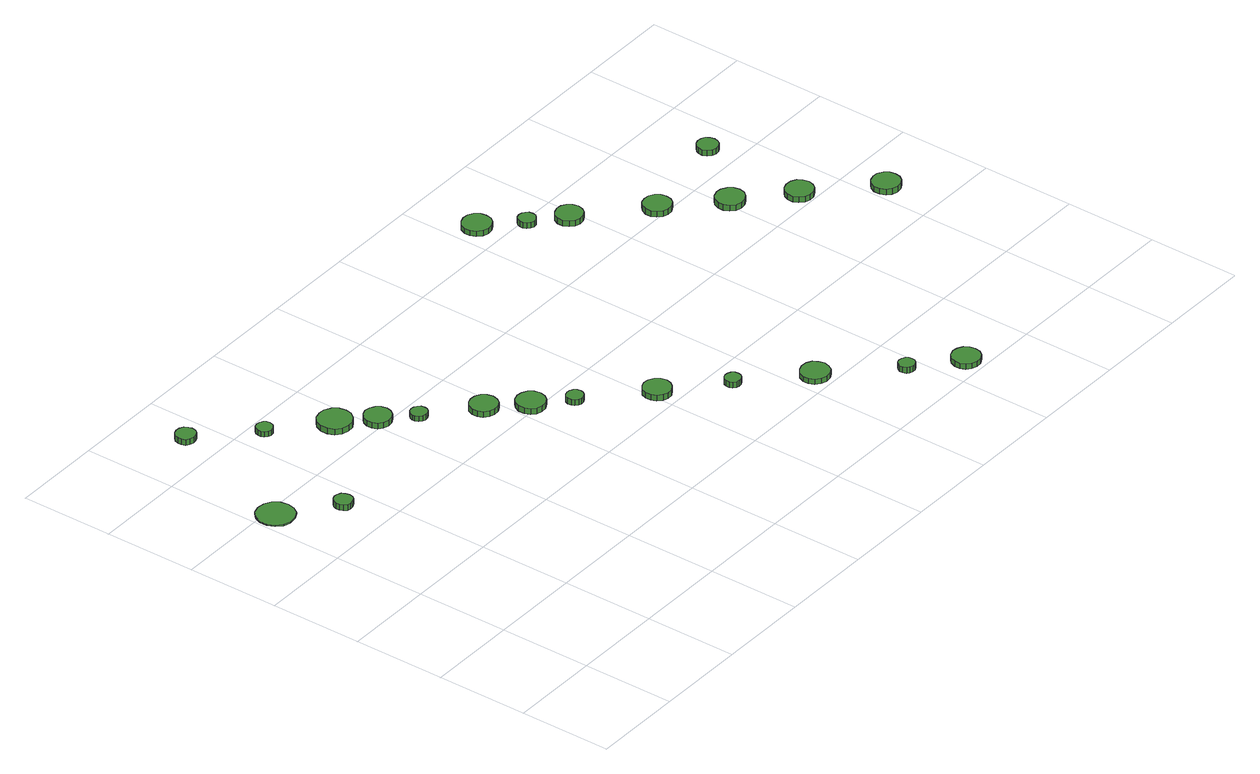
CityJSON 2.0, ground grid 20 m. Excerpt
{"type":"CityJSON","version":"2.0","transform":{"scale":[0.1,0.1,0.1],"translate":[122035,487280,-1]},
"CityObjects":{
"tree1":{"type":"SolitaryVegetationObject","attributes":{"function":"something"},"geometry":[{"type":"MultiSurface","lod":"1","boundaries":[[[0,1,2,3,4,5,6,7,8,9,10,11,12,13,14]],[[15,16,17,18,19,20,21,22,23,24,25,26,27,28,29]],[[0,29,28,1]],[[1,28,27,2]],[[2,27,26,3]],[[3,26,25,4]],[[4,25,24,5]],[[5,24,23,6]],[[6,23,22,7]],[[7,22,21,8]],[[8,21,20,9]],[[9,20,19,10]],[[10,19,18,11]],[[11,18,17,12]],[[12,17,16,13]],[[13,16,15,14]],[[14,15,29,0]]]}]},
"tree2":{"type":"SolitaryVegetationObject","attributes":{"function":"something"},"geometry":[{"type":"MultiSurface","lod":"1","boundaries":[[[30,31,32,33,34,35,36,37,38,39,40,41,42,43,44]],[[45,46,47,48,49,50,51,52,53,54,55,56,57,58,59]],[[30,59,58,31]],[[31,58,57,32]],[[32,57,56,33]],[[33,56,55,34]],[[34,55,54,35]],[[35,54,53,36]],[[36,53,52,37]],[[37,52,51,38]],[[38,51,50,39]],[[39,50,49,40]],[[40,49,48,41]],[[41,48,47,42]],[[42,47,46,43]],[[43,46,45,44]],[[44,45,59,30]]]}]},
"tree3":{"type":"SolitaryVegetationObject","attributes":{"function":"something"},"geometry":[{"type":"MultiSurface","lod":"1","boundaries":[[[60,61,62,63,64,65,66,67,68,69,70,71,72,73,74]],[[75,76,77,78,79,80,81,82,83,84,85,86,87,88,89]],[[60,89,88,61]],[[61,88,87,62]],[[62,87,86,63]],[[63,86,85,64]],[[64,85,84,65]],[[65,84,83,66]],[[66,83,82,67]],[[67,82,81,68]],[[68,81,80,69]],[[69,80,79,70]],[[70,79,78,71]],[[71,78,77,72]],[[72,77,76,73]],[[73,76,75,74]],[[74,75,89,60]]]}]},
"tree4":{"type":"SolitaryVegetationObject","attributes":{"function":"something"},"geometry":[{"type":"MultiSurface","lod":"1","boundaries":[[[90,91,92,93,94,95,96,97,98,99,100,101,102,103,104]],[[105,106,107,108,109,110,111,112,113,114,115,116,117,118,119]],[[90,119,118,91]],[[91,118,117,92]],[[92,117,116,93]],[[93,116,115,94]],[[94,115,114,95]],[[95,114,113,96]],[[96,113,112,97]],[[97,112,111,98]],[[98,111,110,99]],[[99,110,109,100]],[[100,109,108,101]],[[101,108,107,102]],[[102,107,106,103]],[[103,106,105,104]],[[104,105,119,90]]]}]},
"tree5":{"type":"SolitaryVegetationObject","attributes":{"function":"something"},"geometry":[{"type":"MultiSurface","lod":"1","boundaries":[[[120,121,122,123,124,125,126,127,128,129,130,131,132,133,134]],[[135,136,137,138,139,140,141,142,143,144,145,146,147,148,149]],[[120,149,148,121]],[[121,148,147,122]],[[122,147,146,123]],[[123,146,145,124]],[[124,145,144,125]],[[125,144,143,126]],[[126,143,142,127]],[[127,142,141,128]],[[128,141,140,129]],[[129,140,139,130]],[[130,139,138,131]],[[131,138,137,132]],[[132,137,136,133]],[[133,136,135,134]],[[134,135,149,120]]]}]},
"tree6":{"type":"SolitaryVegetationObject","attributes":{"function":"something"},"geometry":[{"type":"MultiSurface","lod":"1","boundaries":[[[150,151,152,153,154,155,156,157,158,159,160,161,162,163,164]],[[165,166,167,168,169,170,171,172,173,174,175,176,177,178,179]],[[150,179,178,151]],[[151,178,177,152]],[[152,177,176,153]],[[153,176,175,154]],[[154,175,174,155]],[[155,174,173,156]],[[156,173,172,157]],[[157,172,171,158]],[[158,171,170,159]],[[159,170,169,160]],[[160,169,168,161]],[[161,168,167,162]],[[162,167,166,163]],[[163,166,165,164]],[[164,165,179,150]]]}]},
"tree7":{"type":"SolitaryVegetationObject","attributes":{"function":"something"},"geometry":[{"type":"MultiSurface","lod":"1","boundaries":[[[180,181,182,183,184,185,186,187,188,189,190,191,192,193,194]],[[195,196,197,198,199,200,201,202,203,204,205,206,207,208,209]],[[180,209,208,181]],[[181,208,207,182]],[[182,207,206,183]],[[183,206,205,184]],[[184,205,204,185]],[[185,204,203,186]],[[186,203,202,187]],[[187,202,201,188]],[[188,201,200,189]],[[189,200,199,190]],[[190,199,198,191]],[[191,198,197,192]],[[192,197,196,193]],[[193,196,195,194]],[[194,195,209,180]]]}]},
"tree8":{"type":"SolitaryVegetationObject","attributes":{"function":"something"},"geometry":[{"type":"MultiSurface","lod":"1","boundaries":[[[210,211,212,213,214,215,216,217,218,219,220,221,222,223,224]],[[225,226,227,228,229,230,231,232,233,234,235,236,237,238,239]],[[210,239,238,211]],[[211,238,237,212]],[[212,237,236,213]],[[213,236,235,214]],[[214,235,234,215]],[[215,234,233,216]],[[216,233,232,217]],[[217,232,231,218]],[[218,231,230,219]],[[219,230,229,220]],[[220,229,228,221]],[[221,228,227,222]],[[222,227,226,223]],[[223,226,225,224]],[[224,225,239,210]]]}]},
"tree9":{"type":"SolitaryVegetationObject","attributes":{"function":"something"},"geometry":[{"type":"MultiSurface","lod":"1","boundaries":[[[240,241,242,243,244,245,246,247,248,249,250,251,252,253,254]],[[255,256,257,258,259,260,261,262,263,264,265,266,267,268,269]],[[240,269,268,241]],[[241,268,267,242]],[[242,267,266,243]],[[243,266,265,244]],[[244,265,264,245]],[[245,264,263,246]],[[246,263,262,247]],[[247,262,261,248]],[[248,261,260,249]],[[249,260,259,250]],[[250,259,258,251]],[[251,258,257,252]],[[252,257,256,253]],[[253,256,255,254]],[[254,255,269,240]]]}]},
"tree10":{"type":"SolitaryVegetationObject","attributes":{"function":"something"},"geometry":[{"type":"MultiSurface","lod":"1","boundaries":[[[270,271,272,273,274,275,276,277,278,279,280,281,282,283,284]],[[285,286,287,288,289,290,291,292,293,294,295,296,297,298,299]],[[270,299,298,271]],[[271,298,297,272]],[[272,297,296,273]],[[273,296,295,274]],[[274,295,294,275]],[[275,294,293,276]],[[276,293,292,277]],[[277,292,291,278]],[[278,291,290,279]],[[279,290,289,280]],[[280,289,288,281]],[[281,288,287,282]],[[282,287,286,283]],[[283,286,285,284]],[[284,285,299,270]]]}]},
"tree11":{"type":"SolitaryVegetationObject","attributes":{"function":"something"},"geometry":[{"type":"MultiSurface","lod":"1","boundaries":[[[300,301,302,303,304,305,306,307,308,309,310,311,312,313,314]],[[315,316,317,318,319,320,321,322,323,324,325,326,327,328,329]],[[300,329,328,301]],[[301,328,327,302]],[[302,327,326,303]],[[303,326,325,304]],[[304,325,324,305]],[[305,324,323,306]],[[306,323,322,307]],[[307,322,321,308]],[[308,321,320,309]],[[309,320,319,310]],[[310,319,318,311]],[[311,318,317,312]],[[312,317,316,313]],[[313,316,315,314]],[[314,315,329,300]]]}]},
"tree12":{"type":"SolitaryVegetationObject","attributes":{"function":"something"},"geometry":[{"type":"MultiSurface","lod":"1","boundaries":[[[330,331,332,333,334,335,336,337,338,339,340,341,342,343,344]],[[345,346,347,348,349,350,351,352,353,354,355,356,357,358,359]],[[330,359,358,331]],[[331,358,357,332]],[[332,357,356,333]],[[333,356,355,334]],[[334,355,354,335]],[[335,354,353,336]],[[336,353,352,337]],[[337,352,351,338]],[[338,351,350,339]],[[339,350,349,340]],[[340,349,348,341]],[[341,348,347,342]],[[342,347,346,343]],[[343,346,345,344]],[[344,345,359,330]]]}]},
"tree13":{"type":"SolitaryVegetationObject","attributes":{"function":"something"},"geometry":[{"type":"MultiSurface","lod":"1","boundaries":[[[360,361,362,363,364,365,366,367,368,369,370,371,372,373,374]],[[375,376,377,378,379,380,381,382,383,384,385,386,387,388,389]],[[360,389,388,361]],[[361,388,387,362]],[[362,387,386,363]],[[363,386,385,364]],[[364,385,384,365]],[[365,384,383,366]],[[366,383,382,367]],[[367,382,381,368]],[[368,381,380,369]],[[369,380,379,370]],[[370,379,378,371]],[[371,378,377,372]],[[372,377,376,373]],[[373,376,375,374]],[[374,375,389,360]]]}]},
"tree14":{"type":"SolitaryVegetationObject","attributes":{"function":"something"},"geometry":[{"type":"MultiSurface","lod":"1","boundaries":[[[390,391,392,393,394,395,396,397,398,399,400,401,402,403,404]],[[405,406,407,408,409,410,411,412,413,414,415,416,417,418,419]],[[390,419,418,391]],[[391,418,417,392]],[[392,417,416,393]],[[393,416,415,394]],[[394,415,414,395]],[[395,414,413,396]],[[396,413,412,397]],[[397,412,411,398]],[[398,411,410,399]],[[399,410,409,400]],[[400,409,408,401]],[[401,408,407,402]],[[402,407,406,403]],[[403,406,405,404]],[[404,405,419,390]]]}]},
"tree15":{"type":"SolitaryVegetationObject","attributes":{"function":"something"},"geometry":[{"type":"MultiSurface","lod":"1","boundaries":[[[420,421,422,423,424,425,426,427,428,429,430,431,432,433,434]],[[435,436,437,438,439,440,441,442,443,444,445,446,447,448,449]],[[420,449,448,421]],[[421,448,447,422]],[[422,447,446,423]],[[423,446,445,424]],[[424,445,444,425]],[[425,444,443,426]],[[426,443,442,427]],[[427,442,441,428]],[[428,441,440,429]],[[429,440,439,430]],[[430,439,438,431]],[[431,438,437,432]],[[432,437,436,433]],[[433,436,435,434]],[[434,435,449,420]]]}]},
"tree16":{"type":"SolitaryVegetationObject","attributes":{"function":"something"},"geometry":[{"type":"MultiSurface","lod":"1","boundaries":[[[450,451,452,453,454,455,456,457,458,459,460,461,462,463,464]],[[465,466,467,468,469,470,471,472,473,474,475,476,477,478,479]],[[450,479,478,451]],[[451,478,477,452]],[[452,477,476,453]],[[453,476,475,454]],[[454,475,474,455]],[[455,474,473,456]],[[456,473,472,457]],[[457,472,471,458]],[[458,471,470,459]],[[459,470,469,460]],[[460,469,468,461]],[[461,468,467,462]],[[462,467,466,463]],[[463,466,465,464]],[[464,465,479,450]]]}]},
"tree17":{"type":"SolitaryVegetationObject","attributes":{"function":"something"},"geometry":[{"type":"MultiSurface","lod":"1","boundaries":[[[480,481,482,483,484,485,486,487,488,489,490,491,492,493,494]],[[495,496,497,498,499,500,501,502,503,504,505,506,507,508,509]],[[480,509,508,481]],[[481,508,507,482]],[[482,507,506,483]],[[483,506,505,484]],[[484,505,504,485]],[[485,504,503,486]],[[486,503,502,487]],[[487,502,501,488]],[[488,501,500,489]],[[489,500,499,490]],[[490,499,498,491]],[[491,498,497,492]],[[492,497,496,493]],[[493,496,495,494]],[[494,495,509,480]]]}]},
"tree18":{"type":"SolitaryVegetationObject","attributes":{"function":"something"},"geometry":[{"type":"MultiSurface","lod":"1","boundaries":[[[510,511,512,513,514,515,516,517,518,519,520,521,522,523,524]],[[525,526,527,528,529,530,531,532,533,534,535,536,537,538,539]],[[510,539,538,511]],[[511,538,537,512]],[[512,537,536,513]],[[513,536,535,514]],[[514,535,534,515]],[[515,534,533,516]],[[516,533,532,517]],[[517,532,531,518]],[[518,531,530,519]],[[519,530,529,520]],[[520,529,528,521]],[[521,528,527,522]],[[522,527,526,523]],[[523,526,525,524]],[[524,525,539,510]]]}]},
"tree19":{"type":"SolitaryVegetationObject","attributes":{"function":"something"},"geometry":[{"type":"MultiSurface","lod":"1","boundaries":[[[540,541,542,543,544,545,546,547,548,549,550,551,552,553,554]],[[555,556,557,558,559,560,561,562,563,564,565,566,567,568,569]],[[540,569,568,541]],[[541,568,567,542]],[[542,567,566,543]],[[543,566,565,544]],[[544,565,564,545]],[[545,564,563,546]],[[546,563,562,547]],[[547,562,561,548]],[[548,561,560,549]],[[549,560,559,550]],[[550,559,558,551]],[[551,558,557,552]],[[552,557,556,553]],[[553,556,555,554]],[[554,555,569,540]]]}]},
"tree20":{"type":"SolitaryVegetationObject","attributes":{"function":"something"},"geometry":[{"type":"MultiSurface","lod":"1","boundaries":[[[570,571,572,573,574,575,576,577,578,579,580,581,582,583,584]],[[585,586,587,588,589,590,591,592,593,594,595,596,597,598,599]],[[570,599,598,571]],[[571,598,597,572]],[[572,597,596,573]],[[573,596,595,574]],[[574,595,594,575]],[[575,594,593,576]],[[576,593,592,577]],[[577,592,591,578]],[[578,591,590,579]],[[579,590,589,580]],[[580,589,588,581]],[[581,588,587,582]],[[582,587,586,583]],[[583,586,585,584]],[[584,585,599,570]]]}]},
"tree21":{"type":"SolitaryVegetationObject","attributes":{"function":"something"},"geometry":[{"type":"MultiSurface","lod":"1","boundaries":[[[600,601,602,603,604,605,606,607,608,609,610,611,612,613,614]],[[615,616,617,618,619,620,621,622,623,624,625,626,627,628,629]],[[600,629,628,601]],[[601,628,627,602]],[[602,627,626,603]],[[603,626,625,604]],[[604,625,624,605]],[[605,624,623,606]],[[606,623,622,607]],[[607,622,621,608]],[[608,621,620,609]],[[609,620,619,610]],[[610,619,618,611]],[[611,618,617,612]],[[612,617,616,613]],[[613,616,615,614]],[[614,615,629,600]]]}]},
"tree22":{"type":"SolitaryVegetationObject","attributes":{"function":"something"},"geometry":[{"type":"MultiSurface","lod":"1","boundaries":[[[630,631,632,633,634,635,636,637,638,639,640,641,642,643,644]],[[645,646,647,648,649,650,651,652,653,654,655,656,657,658,659]],[[630,659,658,631]],[[631,658,657,632]],[[632,657,656,633]],[[633,656,655,634]],[[634,655,654,635]],[[635,654,653,636]],[[636,653,652,637]],[[637,652,651,638]],[[638,651,650,639]],[[639,650,649,640]],[[640,649,648,641]],[[641,648,647,642]],[[642,647,646,643]],[[643,646,645,644]],[[644,645,659,630]]]}]},
"tree23":{"type":"SolitaryVegetationObject","attributes":{"function":"something"},"geometry":[{"type":"MultiSurface","lod":"1","boundaries":[[[660,661,662,663,664,665,666,667,668,669,670,671,672,673,674]],[[675,676,677,678,679,680,681,682,683,684,685,686,687,688,689]],[[660,689,688,661]],[[661,688,687,662]],[[662,687,686,663]],[[663,686,685,664]],[[664,685,684,665]],[[665,684,683,666]],[[666,683,682,667]],[[667,682,681,668]],[[668,681,680,669]],[[669,680,679,670]],[[670,679,678,671]],[[671,678,677,672]],[[672,677,676,673]],[[673,676,675,674]],[[674,675,689,660]]]}]}
},
"vertices":[
[86,783,12],[83,799,12],[73,813,12],[59,821,12],[42,823,12],[26,818,12],[14,807,12],[7,792,12],[7,775,12],[14,760,12],[26,748,12],[42,743,12],[59,745,12],[73,753,12],[83,767,12],[83,767,9],[73,753,9],[59,745,9],[42,743,9],[26,748,9],[14,760,9],[7,775,9],[7,792,9],[14,807,9],[26,818,9],[42,823,9],[59,821,9],[73,813,9],[83,799,9],[86,783,9],
[165,695,28],[163,703,28],[159,710,28],[151,714,28],[143,715,28],[135,712,28],[129,706,28],[126,699,28],[126,690,28],[129,683,28],[135,677,28],[143,675,28],[151,676,28],[159,680,28],[163,686,28],[163,686,15],[159,680,15],[151,676,15],[143,675,15],[135,677,15],[129,683,15],[126,690,15],[126,699,15],[129,706,15],[135,712,15],[143,715,15],[151,714,15],[159,710,15],[163,703,15],[165,695,15],
[163,1072,26],[161,1080,26],[156,1088,26],[148,1092,26],[139,1093,26],[131,1090,26],[124,1084,26],[121,1076,26],[121,1067,26],[124,1059,26],[131,1054,26],[139,1051,26],[148,1052,26],[156,1056,26],[161,1063,26],[161,1063,13],[156,1056,13],[148,1052,13],[139,1051,13],[131,1054,13],[124,1059,13],[121,1067,13],[121,1076,13],[124,1084,13],[131,1090,13],[139,1093,13],[148,1092,13],[156,1088,13],[161,1080,13],[163,1072,13],
[271,967,24],[269,974,24],[265,979,24],[259,983,24],[251,984,24],[244,982,24],[239,977,24],[236,970,24],[236,963,24],[239,956,24],[244,951,24],[251,949,24],[259,950,24],[265,954,24],[269,959,24],[269,959,12],[265,954,12],[259,950,12],[251,949,12],[244,951,12],[239,956,12],[236,963,12],[236,970,12],[239,977,12],[244,982,12],[251,984,12],[259,983,12],[265,979,12],[269,974,12],[271,967,12],
[389,872,27],[386,887,27],[377,899,27],[364,907,27],[350,908,27],[335,904,27],[324,894,27],[318,880,27],[318,865,27],[324,851,27],[335,841,27],[350,837,27],[364,838,27],[377,846,27],[386,858,27],[386,858,14],[377,846,14],[364,838,14],[350,837,14],[335,841,14],[324,851,14],[318,865,14],[318,880,14],[324,894,14],[335,904,14],[350,908,14],[364,907,14],[377,899,14],[386,887,14],[389,872,14],
[443,815,26],[440,827,26],[433,836,26],[423,842,26],[411,844,26],[400,840,26],[391,832,26],[386,821,26],[386,809,26],[391,798,26],[400,790,26],[411,787,26],[423,788,26],[433,794,26],[440,804,26],[440,804,13],[433,794,13],[423,788,13],[411,787,13],[400,790,13],[391,798,13],[386,809,13],[386,821,13],[391,832,13],[400,840,13],[411,844,13],[423,842,13],[433,836,13],[440,827,13],[443,815,13],
[490,760,25],[489,768,25],[484,773,25],[478,777,25],[471,778,25],[464,776,25],[458,771,25],[455,764,25],[455,757,25],[458,750,25],[464,745,25],[471,743,25],[478,743,25],[484,747,25],[489,753,25],[489,753,13],[484,747,13],[478,743,13],[471,743,13],[464,745,13],[458,750,13],[455,757,13],[455,764,13],[458,771,13],[464,776,13],[471,778,13],[478,777,13],[484,773,13],[489,768,13],[490,760,13],
[597,676,27],[594,688,27],[587,698,27],[576,704,27],[564,705,27],[553,702,27],[543,694,27],[538,682,27],[538,670,27],[543,659,27],[553,651,27],[564,647,27],[576,648,27],[587,654,27],[594,664,27],[594,664,14],[587,654,14],[576,648,14],[564,647,14],[553,651,14],[543,659,14],[538,670,14],[538,682,14],[543,694,14],[553,702,14],[564,705,14],[576,704,14],[587,698,14],[594,688,14],[597,676,14],
[662,611,26],[659,624,26],[652,634,26],[641,640,26],[628,642,26],[616,638,26],[607,629,26],[602,618,26],[602,605,26],[607,593,26],[616,585,26],[628,581,26],[641,582,26],[652,589,26],[659,599,26],[659,599,13],[652,589,13],[641,582,13],[628,581,13],[616,585,13],[607,593,13],[602,605,13],[602,618,13],[607,629,13],[616,638,13],[628,642,13],[641,640,13],[652,634,13],[659,624,13],[662,611,13],
[716,555,25],[714,562,25],[710,568,25],[703,572,25],[696,573,25],[689,571,25],[683,566,25],[680,559,25],[680,551,25],[683,545,25],[689,540,25],[696,537,25],[703,538,25],[710,542,25],[714,548,25],[714,548,12],[710,542,12],[703,538,12],[696,537,12],[689,540,12],[683,545,12],[680,551,12],[680,559,12],[683,566,12],[689,571,12],[696,573,12],[703,572,12],[710,568,12],[714,562,12],[716,555,12],
[844,445,25],[841,457,25],[834,467,25],[823,473,25],[811,475,25],[800,471,25],[790,463,25],[786,451,25],[786,439,25],[790,428,25],[800,420,25],[811,416,25],[823,417,25],[834,424,25],[841,433,25],[841,433,12],[834,424,12],[823,417,12],[811,416,12],[800,420,12],[790,428,12],[786,439,12],[786,451,12],[790,463,12],[800,471,12],[811,475,12],[823,473,12],[834,467,12],[841,457,12],[844,445,12],
[945,349,25],[944,356,25],[939,362,25],[933,365,25],[926,366,25],[920,364,25],[914,359,25],[911,352,25],[911,345,25],[914,339,25],[920,334,25],[926,332,25],[933,333,25],[939,336,25],[944,342,25],[944,342,12],[939,336,12],[933,333,12],[926,332,12],[920,334,12],[914,339,12],[911,345,12],[911,352,12],[914,359,12],[920,364,12],[926,366,12],[933,365,12],[939,362,12],[944,356,12],[945,349,12],
[1074,238,24],[1071,250,24],[1064,261,24],[1053,267,24],[1040,268,24],[1028,264,24],[1018,256,24],[1013,244,24],[1013,232,24],[1018,220,24],[1028,212,24],[1040,208,24],[1053,209,24],[1064,215,24],[1071,226,24],[1071,226,12],[1064,215,12],[1053,209,12],[1040,208,12],[1028,212,12],[1018,220,12],[1013,232,12],[1013,244,12],[1018,256,12],[1028,264,12],[1040,268,12],[1053,267,12],[1064,261,12],[1071,250,12],[1074,238,12],
[1186,113,25],[1185,120,25],[1181,125,25],[1174,129,25],[1167,130,25],[1160,128,25],[1155,123,25],[1152,116,25],[1152,109,25],[1155,102,25],[1160,98,25],[1167,95,25],[1174,96,25],[1181,100,25],[1185,105,25],[1185,105,12],[1181,100,12],[1174,96,12],[1167,95,12],[1160,98,12],[1155,102,12],[1152,109,12],[1152,116,12],[1155,123,12],[1160,128,12],[1167,130,12],[1174,129,12],[1181,125,12],[1185,120,12],[1186,113,12],
[1286,36,25],[1284,48,25],[1277,58,25],[1266,64,25],[1254,66,25],[1242,62,25],[1233,54,25],[1228,42,25],[1228,30,25],[1233,19,25],[1242,11,25],[1254,7,25],[1266,8,25],[1277,14,25],[1284,24,25],[1284,24,13],[1277,14,13],[1266,8,13],[1254,7,13],[1242,11,13],[1233,19,13],[1228,30,13],[1228,42,13],[1233,54,13],[1242,62,13],[1254,66,13],[1266,64,13],[1277,58,13],[1284,48,13],[1286,36,13],
[1078,1057,24],[1076,1069,24],[1068,1080,24],[1057,1086,24],[1045,1087,24],[1033,1083,24],[1023,1075,24],[1018,1063,24],[1018,1051,24],[1023,1039,24],[1033,1030,24],[1045,1026,24],[1057,1028,24],[1068,1034,24],[1076,1044,24],[1076,1044,12],[1068,1034,12],[1057,1028,12],[1045,1026,12],[1033,1030,12],[1023,1039,12],[1018,1051,12],[1018,1063,12],[1023,1075,12],[1033,1083,12],[1045,1087,12],[1057,1086,12],[1068,1080,12],[1076,1069,12],[1078,1057,12],
[1137,990,24],[1136,997,24],[1131,1003,24],[1125,1007,24],[1117,1008,24],[1110,1006,24],[1104,1001,24],[1101,994,24],[1101,986,24],[1104,979,24],[1110,974,24],[1117,971,24],[1125,972,24],[1131,976,24],[1136,982,24],[1136,982,11],[1131,976,11],[1125,972,11],[1117,971,11],[1110,974,11],[1104,979,11],[1101,986,11],[1101,994,11],[1104,1001,11],[1110,1006,11],[1117,1008,11],[1125,1007,11],[1131,1003,11],[1136,997,11],[1137,990,11],
[1210,935,24],[1207,946,24],[1200,956,24],[1190,962,24],[1178,963,24],[1167,959,24],[1158,952,24],[1153,941,24],[1153,929,24],[1158,918,24],[1167,910,24],[1178,906,24],[1190,908,24],[1200,913,24],[1207,923,24],[1207,923,11],[1200,913,11],[1190,908,11],[1178,906,11],[1167,910,11],[1158,918,11],[1153,929,11],[1153,941,11],[1158,952,11],[1167,959,11],[1178,963,11],[1190,962,11],[1200,956,11],[1207,946,11],[1210,935,11],
[1336,818,26],[1334,830,26],[1327,840,26],[1316,846,26],[1304,847,26],[1292,844,26],[1283,835,26],[1278,824,26],[1278,812,26],[1283,801,26],[1292,793,26],[1304,789,26],[1316,790,26],[1327,796,26],[1334,806,26],[1334,806,13],[1327,796,13],[1316,790,13],[1304,789,13],[1292,793,13],[1283,801,13],[1278,812,13],[1278,824,13],[1283,835,13],[1292,844,13],[1304,847,13],[1316,846,13],[1327,840,13],[1334,830,13],[1336,818,13],
[1441,721,25],[1438,733,25],[1430,743,25],[1419,750,25],[1407,751,25],[1395,747,25],[1385,739,25],[1380,727,25],[1380,714,25],[1385,703,25],[1395,694,25],[1407,690,25],[1419,692,25],[1430,698,25],[1438,708,25],[1438,708,12],[1430,698,12],[1419,692,12],[1407,690,12],[1395,694,12],[1385,703,12],[1380,714,12],[1380,727,12],[1385,739,12],[1395,747,12],[1407,751,12],[1419,750,12],[1430,743,12],[1438,733,12],[1441,721,12],
[1542,631,25],[1539,643,25],[1532,653,25],[1521,659,25],[1509,660,25],[1497,656,25],[1488,648,25],[1483,637,25],[1483,625,25],[1488,614,25],[1497,606,25],[1509,602,25],[1521,603,25],[1532,609,25],[1539,619,25],[1539,619,12],[1532,609,12],[1521,603,12],[1509,602,12],[1497,606,12],[1488,614,12],[1483,625,12],[1483,637,12],[1488,648,12],[1497,656,12],[1509,660,12],[1521,659,12],[1532,653,12],[1539,643,12],[1542,631,12],
[1546,861,26],[1544,870,26],[1539,878,26],[1531,882,26],[1522,883,26],[1513,880,26],[1506,874,26],[1502,866,26],[1502,857,26],[1506,848,26],[1513,842,26],[1522,839,26],[1531,840,26],[1539,845,26],[1544,852,26],[1544,852,13],[1539,845,13],[1531,840,13],[1522,839,13],[1513,842,13],[1506,848,13],[1502,857,13],[1502,866,13],[1506,874,13],[1513,880,13],[1522,883,13],[1531,882,13],[1539,878,13],[1544,870,13],[1546,861,13],
[1665,516,23],[1663,528,23],[1656,537,23],[1645,544,23],[1633,545,23],[1621,541,23],[1612,533,23],[1607,522,23],[1607,509,23],[1612,498,23],[1621,490,23],[1633,486,23],[1645,488,23],[1656,494,23],[1663,504,23],[1663,504,10],[1656,494,10],[1645,488,10],[1633,486,10],[1621,490,10],[1612,498,10],[1607,509,10],[1607,522,10],[1612,533,10],[1621,541,10],[1633,545,10],[1645,544,10],[1656,537,10],[1663,528,10],[1665,516,10]
]}
